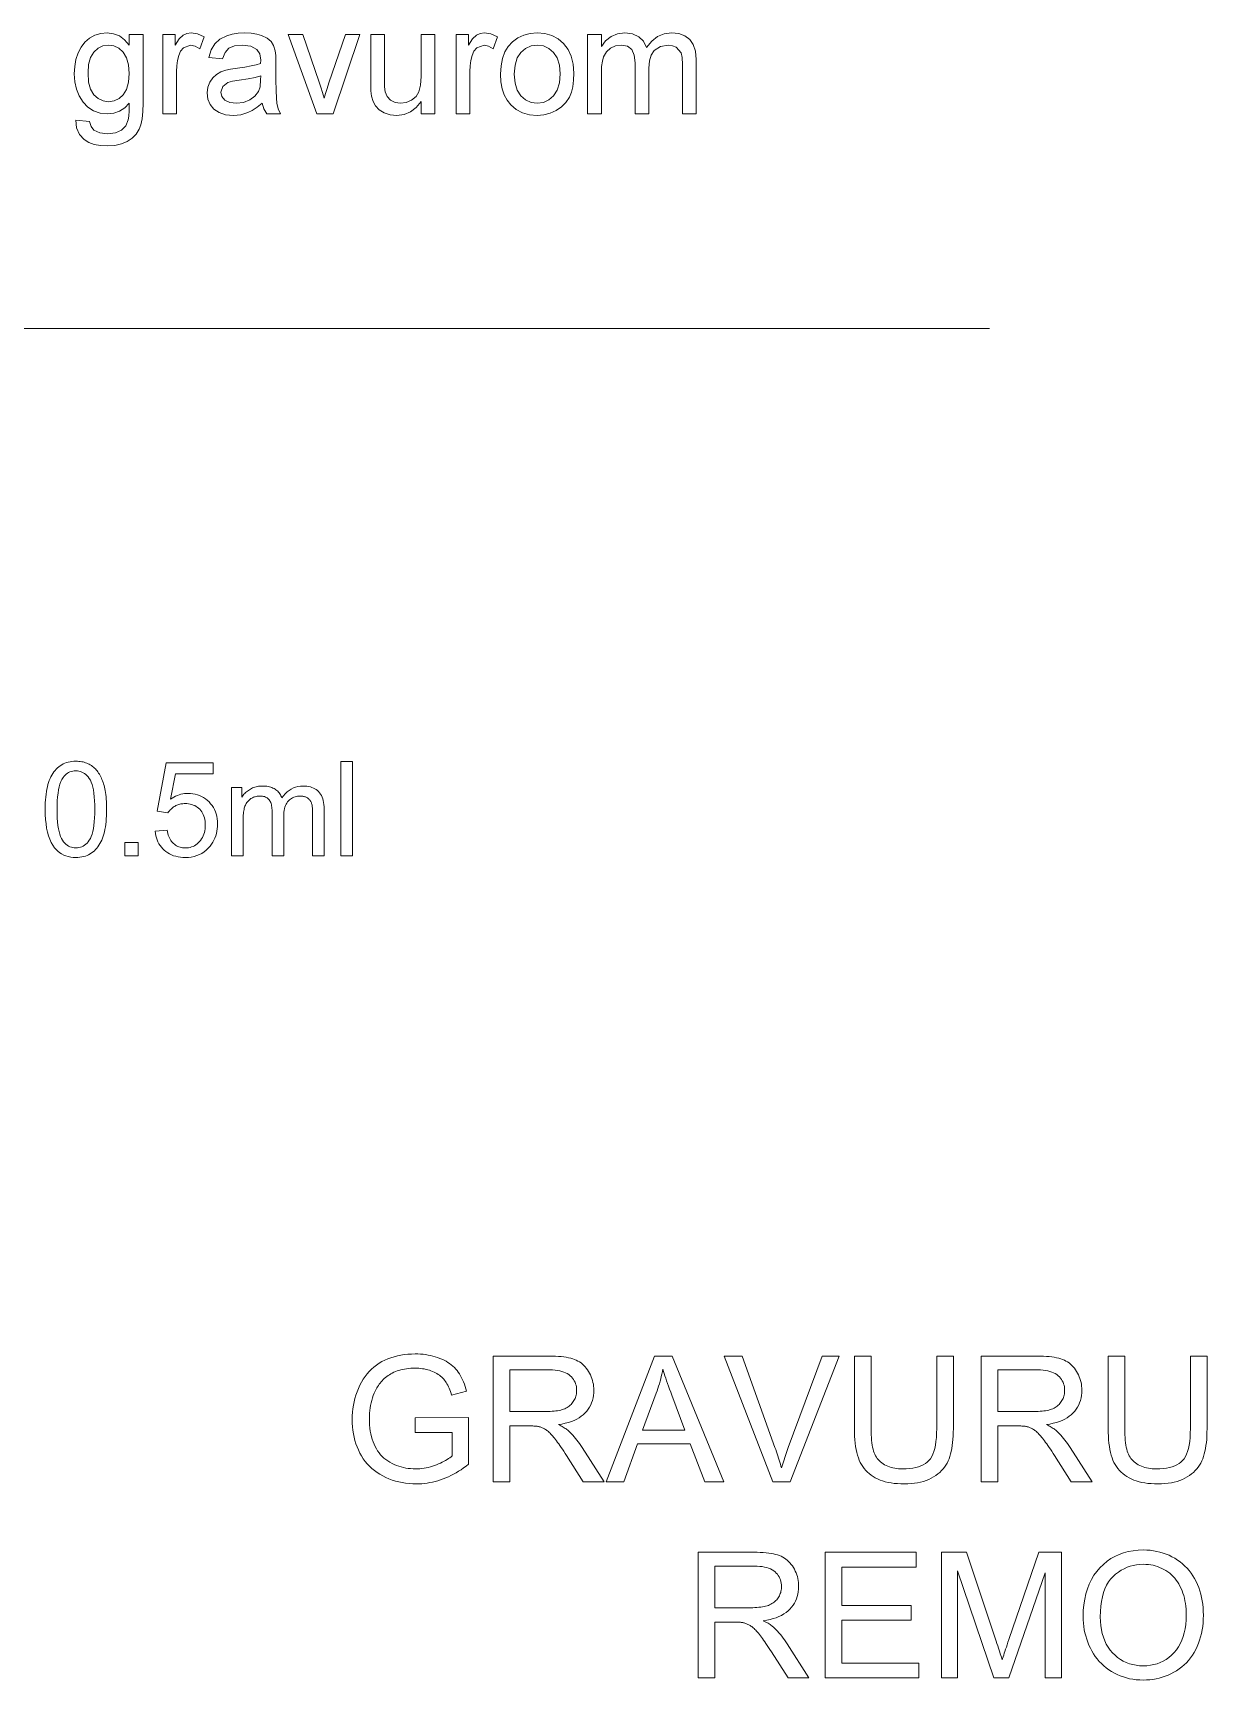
# Model space of a CAD drawing. Extents: x 0 to 594, y 0 to 575.
# Drawn here: x 427.9 to 465.3, y 63.8 to 116.2 of the extents above; entities that cross this region are included whole.
import ezdxf

# ---------------------------------------------------------------- set-up
doc = ezdxf.new("R2010")
doc.units = 0

msp = doc.modelspace()

# ---------------------------------------------------------------- linework, layer by layer
at = {"color": 7, "lineweight": 18}
msp.add_line((374.246, 106.825), (458.33, 106.825), dxfattribs=at)
at = {"color": 7, "lineweight": 13}
for points in [[(429.266, 113.462), (429.703, 113.413), (429.752, 113.251), (429.845, 113.14), (430.03, 113.053), (430.272, 113.024), (430.53, 113.053), (430.722, 113.14), (430.855, 113.279), (430.937, 113.463), (430.955, 113.579), (430.965, 113.757), (430.967, 113.997), (430.822, 113.848), (430.659, 113.741), (430.48, 113.678), (430.284, 113.656), (430.043, 113.68), (429.832, 113.75), (429.65, 113.867), (429.496, 114.031), (429.374, 114.228), (429.287, 114.443), (429.234, 114.677), (429.217, 114.93), (429.231, 115.164), (429.273, 115.386), (429.342, 115.596), (429.438, 115.784), (429.559, 115.941), (429.705, 116.067), (429.872, 116.159), (430.058, 116.214), (430.262, 116.233), (430.467, 116.208), (430.652, 116.136), (430.819, 116.014), (430.967, 115.844), (430.967, 116.184), (431.405, 116.184), (431.405, 114.002), (431.397, 113.729), (431.375, 113.499), (431.337, 113.311), (431.285, 113.167), (431.189, 113.015), (431.062, 112.885), (430.904, 112.778), (430.718, 112.699), (430.504, 112.651), (430.264, 112.636), (430.049, 112.648), (429.856, 112.687), (429.684, 112.751), (429.534, 112.841), (429.381, 113.002), (429.291, 113.209)], [(432.037, 113.656), (432.037, 116.184), (432.425, 116.184), (432.425, 115.846), (432.558, 116.042), (432.68, 116.158), (432.803, 116.214), (432.937, 116.233), (433.142, 116.203), (433.349, 116.113), (433.209, 115.722), (433.065, 115.813), (432.921, 115.844), (432.689, 115.758), (432.6, 115.655), (432.541, 115.518), (432.504, 115.358), (432.481, 115.188), (432.474, 115.008), (432.474, 113.656)], [(435.196, 113.997), (435.035, 113.868), (434.882, 113.768), (434.737, 113.696), (434.516, 113.63), (434.28, 113.608), (434.033, 113.63), (433.827, 113.698), (433.662, 113.81), (433.542, 113.958), (433.47, 114.13), (433.446, 114.328), (433.467, 114.504), (433.528, 114.665), (433.622, 114.803), (433.742, 114.91), (433.882, 114.991), (434.039, 115.05), (434.192, 115.082), (434.407, 115.114), (434.641, 115.146), (434.842, 115.181), (435.01, 115.22), (435.145, 115.261), (435.148, 115.365), (435.119, 115.573), (435.031, 115.709), (434.836, 115.81), (434.564, 115.844), (434.312, 115.82), (434.136, 115.747), (434.016, 115.614), (433.932, 115.406), (433.495, 115.455), (433.571, 115.698), (433.685, 115.889), (433.846, 116.035), (434.067, 116.144), (434.242, 116.193), (434.435, 116.223), (434.646, 116.233), (434.85, 116.224), (435.027, 116.199), (435.177, 116.156), (435.355, 116.069), (435.478, 115.962), (435.559, 115.829), (435.612, 115.666), (435.628, 115.515), (435.634, 115.283), (435.634, 114.74), (435.637, 114.405), (435.647, 114.157), (435.663, 113.996), (435.707, 113.822), (435.78, 113.656), (435.342, 113.656), (435.249, 113.814)], [(436.939, 113.656), (436.023, 116.184), (436.486, 116.184), (437.005, 114.67), (437.062, 114.505), (437.115, 114.335), (437.165, 114.161), (437.207, 114.303), (437.26, 114.463), (437.321, 114.642), (437.845, 116.184), (438.307, 116.184), (437.451, 113.656)], [(440.252, 113.656), (440.252, 114.055), (440.097, 113.859), (439.917, 113.72), (439.711, 113.636), (439.479, 113.608), (439.271, 113.629), (439.078, 113.693), (438.915, 113.79), (438.8, 113.908), (438.723, 114.052), (438.673, 114.225), (438.654, 114.387), (438.648, 114.623), (438.648, 116.184), (439.085, 116.184), (439.085, 114.8), (439.092, 114.523), (439.111, 114.354), (439.173, 114.205), (439.278, 114.092), (439.422, 114.021), (439.595, 113.997), (439.778, 114.021), (439.949, 114.094), (440.09, 114.209), (440.183, 114.36), (440.235, 114.566), (440.252, 114.847), (440.252, 116.184), (440.689, 116.184), (440.689, 113.656)], [(441.37, 113.656), (441.37, 116.184), (441.759, 116.184), (441.759, 115.846), (441.892, 116.042), (442.014, 116.158), (442.136, 116.214), (442.271, 116.233), (442.475, 116.203), (442.682, 116.113), (442.543, 115.722), (442.398, 115.813), (442.254, 115.844), (442.022, 115.758), (441.934, 115.655), (441.874, 115.518), (441.837, 115.358), (441.815, 115.188), (441.807, 115.008), (441.807, 113.656)], [(442.78, 114.92), (442.795, 115.185), (442.841, 115.42), (442.918, 115.627), (443.026, 115.805), (443.164, 115.954), (443.333, 116.076), (443.521, 116.163), (443.725, 116.215), (443.948, 116.233), (444.193, 116.212), (444.414, 116.148), (444.612, 116.042), (444.787, 115.893), (444.93, 115.707), (445.031, 115.489), (445.093, 115.239), (445.113, 114.956), (445.104, 114.726), (445.077, 114.523), (445.032, 114.345), (444.969, 114.193), (444.858, 114.022), (444.718, 113.878), (444.549, 113.762), (444.36, 113.676), (444.159, 113.625), (443.948, 113.608), (443.699, 113.629), (443.475, 113.692), (443.276, 113.798), (443.102, 113.946), (442.986, 114.093), (442.896, 114.264), (442.831, 114.459), (442.792, 114.678)], [(445.55, 113.656), (445.55, 116.184), (445.988, 116.184), (445.988, 115.804), (446.123, 115.978), (446.296, 116.115), (446.501, 116.203), (446.732, 116.233), (446.981, 116.203), (447.18, 116.112), (447.329, 115.966), (447.427, 115.773), (447.589, 115.974), (447.775, 116.118), (447.983, 116.204), (448.214, 116.233), (448.448, 116.21), (448.642, 116.14), (448.798, 116.025), (448.911, 115.862), (448.979, 115.649), (449.002, 115.386), (449.002, 113.656), (448.564, 113.656), (448.564, 115.23), (448.554, 115.448), (448.523, 115.596), (448.371, 115.776), (448.252, 115.827), (448.114, 115.844), (447.87, 115.8), (447.671, 115.669), (447.573, 115.529), (447.514, 115.342), (447.495, 115.108), (447.495, 113.656), (447.057, 113.656), (447.057, 115.28), (447.031, 115.526), (446.953, 115.703), (446.815, 115.809), (446.612, 115.844), (446.438, 115.82), (446.278, 115.75), (446.146, 115.634), (446.057, 115.474), (446.018, 115.336), (445.996, 115.162), (445.988, 114.952), (445.988, 113.656)], [(429.655, 114.961), (429.675, 114.671), (429.738, 114.439), (429.841, 114.264), (429.977, 114.143), (430.133, 114.07), (430.31, 114.045), (430.486, 114.07), (430.642, 114.142), (430.778, 114.263), (430.883, 114.436), (430.946, 114.664), (430.967, 114.947), (430.945, 115.219), (430.88, 115.443), (430.772, 115.618), (430.634, 115.743), (430.477, 115.819), (430.303, 115.844), (430.132, 115.819), (429.979, 115.745), (429.844, 115.621), (429.739, 115.449), (429.676, 115.229)], [(443.217, 114.921), (443.24, 114.638), (443.309, 114.407), (443.425, 114.227), (443.575, 114.099), (443.75, 114.022), (443.948, 113.997), (444.144, 114.022), (444.318, 114.1), (444.468, 114.228), (444.583, 114.41), (444.652, 114.645), (444.675, 114.935), (444.652, 115.209), (444.583, 115.436), (444.467, 115.613), (444.316, 115.741), (444.143, 115.818), (443.948, 115.844), (443.75, 115.818), (443.575, 115.742), (443.425, 115.615), (443.309, 115.436), (443.24, 115.204)], [(435.148, 114.872), (434.972, 114.818), (434.745, 114.771), (434.469, 114.729), (434.249, 114.693), (434.106, 114.653), (433.941, 114.53), (433.884, 114.35), (433.915, 114.211), (434.009, 114.098), (434.164, 114.022), (434.377, 113.997), (434.604, 114.023), (434.804, 114.1), (434.966, 114.219), (435.079, 114.367), (435.129, 114.522), (435.145, 114.736)], [(428.292, 91.524), (428.293, 91.628), (428.296, 91.728), (428.302, 91.824), (428.309, 91.916), (428.319, 92.004), (428.331, 92.087), (428.345, 92.167), (428.362, 92.242), (428.381, 92.313), (428.401, 92.38), (428.424, 92.443), (428.449, 92.504), (428.477, 92.561), (428.506, 92.616), (428.537, 92.667), (428.571, 92.716), (428.607, 92.761), (428.645, 92.804), (428.685, 92.844), (428.727, 92.88), (428.771, 92.914), (428.818, 92.944), (428.866, 92.97), (428.917, 92.993), (428.97, 93.012), (429.026, 93.028), (429.084, 93.04), (429.143, 93.049), (429.206, 93.055), (429.27, 93.056), (429.318, 93.055), (429.364, 93.052), (429.41, 93.048), (429.454, 93.041), (429.497, 93.032), (429.538, 93.021), (429.579, 93.009), (429.618, 92.994), (429.657, 92.978), (429.694, 92.959), (429.729, 92.939), (429.764, 92.917), (429.797, 92.893), (429.829, 92.868), (429.86, 92.84), (429.889, 92.812), (429.918, 92.781), (429.944, 92.749), (429.97, 92.715), (429.994, 92.679), (430.018, 92.641), (430.04, 92.602), (430.061, 92.562), (430.081, 92.519), (430.1, 92.476), (430.118, 92.43), (430.136, 92.383), (430.152, 92.335), (430.167, 92.284), (430.181, 92.233), (430.193, 92.178), (430.205, 92.12), (430.215, 92.058), (430.224, 91.993), (430.231, 91.924), (430.237, 91.851), (430.242, 91.775), (430.245, 91.695), (430.247, 91.611), (430.248, 91.524), (430.247, 91.42), (430.244, 91.321), (430.238, 91.225), (430.231, 91.134), (430.221, 91.047), (430.209, 90.963), (430.195, 90.884), (430.179, 90.809), (430.16, 90.738), (430.14, 90.671), (430.117, 90.608), (430.092, 90.547), (430.065, 90.49), (430.036, 90.435), (430.004, 90.384), (429.971, 90.335), (429.935, 90.289), (429.897, 90.247), (429.857, 90.207), (429.815, 90.17), (429.771, 90.136), (429.724, 90.106), (429.676, 90.08), (429.624, 90.057), (429.571, 90.037), (429.515, 90.021), (429.457, 90.009), (429.397, 90), (429.335, 89.995), (429.27, 89.993), (429.185, 89.996), (429.104, 90.005), (429.026, 90.021), (428.953, 90.043), (428.883, 90.071), (428.816, 90.105), (428.754, 90.145), (428.695, 90.192), (428.64, 90.245), (428.589, 90.304), (428.532, 90.384), (428.482, 90.473), (428.437, 90.571), (428.399, 90.679), (428.366, 90.796), (428.339, 90.923), (428.319, 91.059), (428.304, 91.204), (428.295, 91.359)], [(431.787, 90.83), (432.174, 90.863), (432.184, 90.808), (432.196, 90.755), (432.21, 90.706), (432.226, 90.659), (432.245, 90.615), (432.266, 90.574), (432.29, 90.536), (432.315, 90.5), (432.343, 90.468), (432.373, 90.438), (432.405, 90.411), (432.439, 90.387), (432.473, 90.365), (432.509, 90.347), (432.546, 90.331), (432.584, 90.319), (432.624, 90.309), (432.665, 90.301), (432.707, 90.297), (432.751, 90.296), (432.803, 90.298), (432.854, 90.304), (432.903, 90.314), (432.951, 90.328), (432.996, 90.346), (433.041, 90.368), (433.083, 90.394), (433.124, 90.424), (433.163, 90.458), (433.201, 90.496), (433.236, 90.538), (433.267, 90.582), (433.295, 90.628), (433.319, 90.678), (433.339, 90.73), (433.356, 90.784), (433.369, 90.841), (433.378, 90.901), (433.383, 90.963), (433.385, 91.028), (433.384, 91.09), (433.378, 91.149), (433.369, 91.205), (433.357, 91.259), (433.341, 91.31), (433.322, 91.359), (433.299, 91.404), (433.272, 91.447), (433.242, 91.488), (433.208, 91.526), (433.172, 91.56), (433.133, 91.591), (433.092, 91.619), (433.049, 91.642), (433.004, 91.662), (432.956, 91.679), (432.907, 91.691), (432.855, 91.7), (432.801, 91.706), (432.745, 91.708), (432.71, 91.707), (432.675, 91.705), (432.641, 91.7), (432.608, 91.695), (432.575, 91.688), (432.544, 91.679), (432.513, 91.668), (432.482, 91.656), (432.452, 91.642), (432.423, 91.627), (432.395, 91.61), (432.369, 91.593), (432.343, 91.574), (432.319, 91.555), (432.296, 91.534), (432.274, 91.513), (432.253, 91.49), (432.234, 91.467), (432.215, 91.442), (432.198, 91.417), (431.853, 91.462), (432.143, 93.003), (433.635, 93.003), (433.635, 92.651), (432.438, 92.651), (432.276, 91.845), (432.33, 91.881), (432.385, 91.913), (432.441, 91.941), (432.497, 91.965), (432.553, 91.986), (432.61, 92.003), (432.667, 92.016), (432.725, 92.026), (432.784, 92.031), (432.843, 92.033), (432.92, 92.03), (432.995, 92.022), (433.068, 92.009), (433.138, 91.99), (433.205, 91.965), (433.27, 91.935), (433.333, 91.9), (433.393, 91.859), (433.451, 91.813), (433.506, 91.761), (433.557, 91.705), (433.603, 91.646), (433.644, 91.584), (433.679, 91.518), (433.709, 91.45), (433.733, 91.378), (433.752, 91.304), (433.765, 91.226), (433.773, 91.145), (433.776, 91.061), (433.774, 90.981), (433.767, 90.903), (433.755, 90.827), (433.738, 90.753), (433.717, 90.681), (433.691, 90.612), (433.66, 90.545), (433.624, 90.48), (433.584, 90.418), (433.539, 90.357), (433.479, 90.288), (433.415, 90.226), (433.347, 90.171), (433.274, 90.124), (433.198, 90.084), (433.117, 90.051), (433.032, 90.026), (432.942, 90.007), (432.849, 89.997), (432.751, 89.993), (432.671, 89.995), (432.593, 90.002), (432.519, 90.014), (432.448, 90.03), (432.379, 90.05), (432.314, 90.075), (432.252, 90.105), (432.192, 90.14), (432.136, 90.179), (432.083, 90.222), (432.033, 90.269), (431.988, 90.32), (431.947, 90.373), (431.911, 90.429), (431.879, 90.489), (431.852, 90.551), (431.829, 90.616), (431.811, 90.684), (431.797, 90.756)], [(437.703, 90.044), (437.703, 93.044), (438.072, 93.044), (438.072, 90.044)], [(428.67, 91.524), (428.672, 91.381), (428.677, 91.248), (428.686, 91.125), (428.698, 91.012), (428.714, 90.908), (428.733, 90.815), (428.755, 90.731), (428.781, 90.658), (428.81, 90.594), (428.843, 90.54), (428.879, 90.494), (428.916, 90.452), (428.954, 90.416), (428.995, 90.384), (429.036, 90.357), (429.08, 90.335), (429.125, 90.318), (429.172, 90.306), (429.22, 90.298), (429.27, 90.296), (429.32, 90.298), (429.368, 90.306), (429.415, 90.318), (429.46, 90.335), (429.504, 90.357), (429.545, 90.384), (429.586, 90.416), (429.624, 90.453), (429.661, 90.495), (429.697, 90.541), (429.73, 90.595), (429.759, 90.659), (429.785, 90.733), (429.807, 90.816), (429.826, 90.91), (429.842, 91.013), (429.854, 91.126), (429.863, 91.249), (429.868, 91.381), (429.87, 91.524), (429.868, 91.667), (429.863, 91.8), (429.854, 91.923), (429.842, 92.037), (429.826, 92.14), (429.807, 92.234), (429.785, 92.317), (429.759, 92.391), (429.73, 92.454), (429.697, 92.508), (429.661, 92.554), (429.624, 92.596), (429.585, 92.632), (429.545, 92.664), (429.503, 92.691), (429.459, 92.712), (429.413, 92.729), (429.366, 92.742), (429.317, 92.749), (429.266, 92.751), (429.216, 92.749), (429.169, 92.743), (429.123, 92.732), (429.079, 92.717), (429.038, 92.698), (428.998, 92.674), (428.961, 92.646), (428.925, 92.614), (428.892, 92.577), (428.861, 92.537), (428.825, 92.477), (428.792, 92.408), (428.764, 92.33), (428.739, 92.243), (428.718, 92.146), (428.701, 92.04), (428.688, 91.925), (428.678, 91.8), (428.672, 91.667)], [(434.22, 90.044), (434.22, 92.217), (434.55, 92.217), (434.55, 91.912), (434.571, 91.944), (434.593, 91.974), (434.617, 92.003), (434.642, 92.03), (434.669, 92.056), (434.697, 92.081), (434.726, 92.105), (434.757, 92.128), (434.789, 92.149), (434.822, 92.169), (434.856, 92.188), (434.892, 92.204), (434.928, 92.219), (434.965, 92.231), (435.003, 92.242), (435.043, 92.251), (435.083, 92.258), (435.124, 92.263), (435.166, 92.265), (435.209, 92.266), (435.256, 92.265), (435.302, 92.262), (435.346, 92.257), (435.388, 92.25), (435.428, 92.241), (435.467, 92.23), (435.504, 92.217), (435.539, 92.202), (435.573, 92.185), (435.605, 92.166), (435.635, 92.145), (435.663, 92.123), (435.689, 92.099), (435.714, 92.073), (435.736, 92.046), (435.757, 92.017), (435.776, 91.987), (435.794, 91.955), (435.809, 91.921), (435.823, 91.886), (435.876, 91.958), (435.932, 92.023), (435.991, 92.08), (436.054, 92.129), (436.119, 92.171), (436.188, 92.206), (436.26, 92.232), (436.335, 92.251), (436.413, 92.263), (436.494, 92.266), (436.557, 92.265), (436.617, 92.259), (436.674, 92.25), (436.729, 92.238), (436.78, 92.222), (436.828, 92.202), (436.873, 92.179), (436.915, 92.152), (436.955, 92.121), (436.991, 92.087), (437.024, 92.05), (437.054, 92.008), (437.08, 91.963), (437.102, 91.913), (437.121, 91.86), (437.137, 91.803), (437.149, 91.742), (437.158, 91.677), (437.163, 91.608), (437.165, 91.536), (437.165, 90.044), (436.799, 90.044), (436.799, 91.413), (436.798, 91.456), (436.797, 91.497), (436.795, 91.535), (436.793, 91.57), (436.79, 91.603), (436.786, 91.634), (436.781, 91.662), (436.776, 91.687), (436.77, 91.711), (436.763, 91.731), (436.755, 91.75), (436.746, 91.769), (436.736, 91.786), (436.725, 91.803), (436.712, 91.819), (436.699, 91.834), (436.684, 91.849), (436.668, 91.863), (436.651, 91.876), (436.633, 91.888), (436.614, 91.899), (436.594, 91.909), (436.573, 91.918), (436.552, 91.926), (436.531, 91.932), (436.508, 91.938), (436.485, 91.942), (436.461, 91.945), (436.437, 91.947), (436.412, 91.947), (436.367, 91.946), (436.323, 91.941), (436.281, 91.933), (436.241, 91.923), (436.202, 91.909), (436.165, 91.892), (436.129, 91.872), (436.095, 91.85), (436.062, 91.824), (436.031, 91.795), (436.003, 91.762), (435.977, 91.726), (435.954, 91.687), (435.934, 91.643), (435.918, 91.596), (435.904, 91.546), (435.893, 91.492), (435.886, 91.434), (435.881, 91.372), (435.88, 91.307), (435.88, 90.044), (435.511, 90.044), (435.511, 91.456), (435.511, 91.504), (435.508, 91.549), (435.503, 91.592), (435.497, 91.633), (435.489, 91.671), (435.479, 91.707), (435.467, 91.74), (435.454, 91.77), (435.439, 91.799), (435.421, 91.824), (435.402, 91.848), (435.381, 91.869), (435.357, 91.887), (435.331, 91.903), (435.303, 91.916), (435.272, 91.928), (435.239, 91.936), (435.204, 91.942), (435.167, 91.946), (435.127, 91.947), (435.096, 91.946), (435.065, 91.944), (435.036, 91.94), (435.006, 91.934), (434.977, 91.927), (434.949, 91.918), (434.921, 91.907), (434.893, 91.895), (434.866, 91.881), (434.839, 91.865), (434.814, 91.848), (434.789, 91.83), (434.767, 91.809), (434.745, 91.788), (434.725, 91.765), (434.707, 91.74), (434.69, 91.714), (434.675, 91.686), (434.661, 91.657), (434.648, 91.626), (434.637, 91.593), (434.627, 91.557), (434.618, 91.519), (434.61, 91.478), (434.603, 91.434), (434.598, 91.387), (434.594, 91.337), (434.591, 91.285), (434.589, 91.23), (434.589, 91.172), (434.589, 90.044)], [(430.829, 90.044), (430.829, 90.464), (431.249, 90.464), (431.249, 90.044)], [(440.065, 71.694), (440.065, 72.164), (441.76, 72.167), (441.76, 70.682), (441.681, 70.622), (441.603, 70.564), (441.523, 70.509), (441.444, 70.458), (441.363, 70.41), (441.283, 70.364), (441.201, 70.322), (441.12, 70.283), (441.037, 70.247), (440.955, 70.214), (440.871, 70.184), (440.788, 70.158), (440.704, 70.134), (440.619, 70.114), (440.534, 70.097), (440.449, 70.082), (440.363, 70.072), (440.277, 70.064), (440.19, 70.059), (440.103, 70.057), (439.987, 70.06), (439.872, 70.067), (439.759, 70.08), (439.649, 70.098), (439.541, 70.12), (439.435, 70.148), (439.331, 70.181), (439.229, 70.219), (439.13, 70.262), (439.032, 70.31), (438.938, 70.363), (438.849, 70.42), (438.765, 70.481), (438.685, 70.548), (438.61, 70.618), (438.539, 70.694), (438.474, 70.773), (438.413, 70.858), (438.357, 70.946), (438.305, 71.04), (438.259, 71.136), (438.217, 71.235), (438.18, 71.336), (438.148, 71.44), (438.121, 71.545), (438.099, 71.653), (438.082, 71.763), (438.07, 71.875), (438.062, 71.99), (438.06, 72.107), (438.062, 72.223), (438.069, 72.337), (438.082, 72.45), (438.099, 72.561), (438.121, 72.671), (438.148, 72.779), (438.179, 72.886), (438.216, 72.991), (438.258, 73.095), (438.304, 73.197), (438.355, 73.295), (438.41, 73.389), (438.47, 73.477), (438.534, 73.56), (438.602, 73.638), (438.674, 73.71), (438.751, 73.777), (438.832, 73.84), (438.917, 73.897), (439.007, 73.948), (439.1, 73.995), (439.195, 74.037), (439.294, 74.073), (439.395, 74.105), (439.5, 74.132), (439.607, 74.155), (439.716, 74.172), (439.829, 74.184), (439.944, 74.191), (440.062, 74.194), (440.148, 74.192), (440.233, 74.188), (440.315, 74.181), (440.396, 74.171), (440.475, 74.159), (440.553, 74.143), (440.629, 74.125), (440.703, 74.104), (440.776, 74.08), (440.847, 74.053), (440.915, 74.024), (440.981, 73.993), (441.044, 73.959), (441.103, 73.923), (441.16, 73.885), (441.213, 73.845), (441.264, 73.802), (441.311, 73.758), (441.355, 73.711), (441.397, 73.662), (441.436, 73.61), (441.473, 73.555), (441.508, 73.497), (441.541, 73.436), (441.572, 73.373), (441.601, 73.306), (441.629, 73.235), (441.654, 73.162), (441.678, 73.086), (441.7, 73.007), (441.222, 72.876), (441.204, 72.936), (441.184, 72.993), (441.164, 73.048), (441.143, 73.099), (441.121, 73.149), (441.098, 73.196), (441.075, 73.24), (441.05, 73.281), (441.025, 73.32), (440.998, 73.356), (440.97, 73.39), (440.94, 73.423), (440.908, 73.455), (440.873, 73.485), (440.836, 73.513), (440.797, 73.541), (440.755, 73.567), (440.711, 73.591), (440.665, 73.614), (440.616, 73.636), (440.566, 73.656), (440.515, 73.674), (440.462, 73.689), (440.409, 73.703), (440.354, 73.715), (440.299, 73.724), (440.242, 73.731), (440.184, 73.737), (440.125, 73.74), (440.065, 73.741), (439.994, 73.74), (439.924, 73.736), (439.856, 73.731), (439.791, 73.723), (439.727, 73.713), (439.665, 73.701), (439.605, 73.687), (439.547, 73.67), (439.492, 73.651), (439.438, 73.63), (439.386, 73.608), (439.336, 73.583), (439.288, 73.558), (439.242, 73.531), (439.199, 73.502), (439.157, 73.473), (439.117, 73.442), (439.08, 73.409), (439.044, 73.375), (439.011, 73.34), (438.979, 73.303), (438.949, 73.266), (438.92, 73.229), (438.892, 73.19), (438.866, 73.151), (438.842, 73.111), (438.819, 73.07), (438.797, 73.029), (438.777, 72.987), (438.758, 72.944), (438.729, 72.869), (438.703, 72.793), (438.68, 72.716), (438.66, 72.637), (438.644, 72.557), (438.63, 72.476), (438.619, 72.394), (438.612, 72.31), (438.607, 72.225), (438.605, 72.139), (438.607, 72.034), (438.613, 71.932), (438.622, 71.834), (438.635, 71.739), (438.651, 71.648), (438.672, 71.56), (438.696, 71.476), (438.723, 71.395), (438.755, 71.318), (438.79, 71.244), (438.828, 71.174), (438.87, 71.108), (438.915, 71.045), (438.964, 70.986), (439.016, 70.931), (439.071, 70.879), (439.13, 70.831), (439.192, 70.787), (439.257, 70.746), (439.326, 70.71), (439.397, 70.676), (439.468, 70.647), (439.541, 70.62), (439.614, 70.598), (439.689, 70.579), (439.764, 70.563), (439.84, 70.551), (439.917, 70.542), (439.995, 70.537), (440.073, 70.535), (440.142, 70.536), (440.21, 70.54), (440.278, 70.547), (440.346, 70.556), (440.413, 70.568), (440.48, 70.583), (440.547, 70.6), (440.613, 70.62), (440.679, 70.642), (440.745, 70.667), (440.808, 70.694), (440.869, 70.721), (440.927, 70.748), (440.981, 70.776), (441.032, 70.804), (441.081, 70.832), (441.125, 70.861), (441.167, 70.89), (441.206, 70.92), (441.241, 70.95), (441.241, 71.694)], [(442.548, 70.126), (442.548, 74.126), (444.322, 74.126), (444.426, 74.125), (444.525, 74.121), (444.619, 74.116), (444.708, 74.108), (444.792, 74.099), (444.871, 74.087), (444.945, 74.073), (445.013, 74.057), (445.077, 74.038), (445.135, 74.018), (445.189, 73.995), (445.242, 73.968), (445.292, 73.938), (445.339, 73.905), (445.385, 73.869), (445.428, 73.829), (445.47, 73.786), (445.508, 73.74), (445.545, 73.69), (445.579, 73.637), (445.611, 73.582), (445.639, 73.526), (445.664, 73.468), (445.686, 73.41), (445.704, 73.35), (445.719, 73.289), (445.731, 73.227), (445.739, 73.164), (445.744, 73.1), (445.746, 73.034), (445.743, 72.95), (445.735, 72.869), (445.721, 72.791), (445.702, 72.715), (445.677, 72.642), (445.647, 72.572), (445.611, 72.504), (445.57, 72.439), (445.523, 72.376), (445.47, 72.317), (445.412, 72.26), (445.348, 72.208), (445.278, 72.161), (445.202, 72.117), (445.12, 72.078), (445.032, 72.043), (444.937, 72.012), (444.837, 71.986), (444.731, 71.963), (444.619, 71.946), (444.66, 71.925), (444.699, 71.905), (444.736, 71.885), (444.771, 71.865), (444.804, 71.845), (444.835, 71.825), (444.864, 71.806), (444.891, 71.786), (444.915, 71.766), (444.938, 71.746), (444.984, 71.703), (445.03, 71.657), (445.075, 71.609), (445.12, 71.559), (445.164, 71.507), (445.208, 71.453), (445.251, 71.396), (445.294, 71.338), (445.336, 71.277), (445.378, 71.214), (446.073, 70.126), (445.408, 70.126), (444.878, 70.958), (444.833, 71.028), (444.789, 71.095), (444.746, 71.159), (444.706, 71.219), (444.667, 71.276), (444.629, 71.329), (444.594, 71.379), (444.56, 71.426), (444.527, 71.469), (444.496, 71.509), (444.467, 71.546), (444.438, 71.581), (444.409, 71.613), (444.381, 71.643), (444.354, 71.671), (444.327, 71.697), (444.302, 71.72), (444.276, 71.741), (444.252, 71.76), (444.228, 71.776), (444.204, 71.791), (444.18, 71.805), (444.156, 71.818), (444.132, 71.83), (444.108, 71.841), (444.084, 71.851), (444.059, 71.861), (444.035, 71.869), (444.011, 71.876), (443.986, 71.883), (443.967, 71.886), (443.945, 71.89), (443.922, 71.893), (443.896, 71.895), (443.867, 71.897), (443.837, 71.899), (443.804, 71.9), (443.769, 71.901), (443.731, 71.902), (443.691, 71.902), (443.077, 71.902), (443.077, 70.126)], [(446.136, 70.126), (447.672, 74.126), (448.243, 74.126), (449.88, 70.126), (449.277, 70.126), (448.81, 71.337), (447.137, 71.337), (446.698, 70.126)], [(451.446, 70.126), (449.896, 74.126), (450.469, 74.126), (451.509, 71.22), (451.533, 71.15), (451.557, 71.082), (451.58, 71.014), (451.602, 70.947), (451.624, 70.881), (451.644, 70.816), (451.664, 70.752), (451.683, 70.689), (451.701, 70.626), (451.719, 70.565), (451.737, 70.63), (451.757, 70.696), (451.777, 70.761), (451.798, 70.827), (451.819, 70.892), (451.841, 70.958), (451.863, 71.023), (451.886, 71.089), (451.91, 71.154), (451.934, 71.22), (453.015, 74.126), (453.555, 74.126), (451.989, 70.126)], [(456.655, 74.126), (457.184, 74.126), (457.184, 71.815), (457.182, 71.696), (457.178, 71.583), (457.172, 71.475), (457.162, 71.372), (457.15, 71.274), (457.135, 71.18), (457.117, 71.092), (457.097, 71.009), (457.073, 70.93), (457.047, 70.857), (457.018, 70.787), (456.984, 70.72), (456.946, 70.656), (456.903, 70.594), (456.856, 70.535), (456.805, 70.479), (456.749, 70.425), (456.689, 70.374), (456.624, 70.326), (456.555, 70.28), (456.482, 70.238), (456.404, 70.2), (456.321, 70.166), (456.234, 70.137), (456.143, 70.113), (456.048, 70.093), (455.947, 70.077), (455.843, 70.066), (455.734, 70.06), (455.62, 70.057), (455.51, 70.059), (455.404, 70.065), (455.302, 70.075), (455.203, 70.088), (455.109, 70.106), (455.02, 70.127), (454.934, 70.152), (454.852, 70.181), (454.774, 70.214), (454.701, 70.251), (454.631, 70.292), (454.566, 70.336), (454.505, 70.383), (454.448, 70.434), (454.395, 70.488), (454.346, 70.546), (454.301, 70.607), (454.26, 70.672), (454.223, 70.74), (454.191, 70.812), (454.162, 70.888), (454.136, 70.969), (454.113, 71.056), (454.093, 71.148), (454.076, 71.246), (454.062, 71.349), (454.052, 71.457), (454.044, 71.571), (454.039, 71.69), (454.038, 71.815), (454.038, 74.126), (454.567, 74.126), (454.567, 71.817), (454.568, 71.716), (454.571, 71.62), (454.576, 71.529), (454.583, 71.444), (454.591, 71.365), (454.602, 71.291), (454.615, 71.222), (454.629, 71.159), (454.646, 71.101), (454.664, 71.049), (454.685, 71.001), (454.708, 70.955), (454.735, 70.911), (454.764, 70.87), (454.796, 70.831), (454.83, 70.794), (454.868, 70.759), (454.908, 70.727), (454.951, 70.696), (454.997, 70.669), (455.045, 70.643), (455.096, 70.62), (455.148, 70.6), (455.203, 70.583), (455.259, 70.568), (455.318, 70.556), (455.379, 70.547), (455.442, 70.54), (455.507, 70.536), (455.574, 70.535), (455.687, 70.538), (455.794, 70.545), (455.894, 70.559), (455.987, 70.577), (456.074, 70.601), (456.154, 70.63), (456.227, 70.665), (456.293, 70.704), (456.353, 70.749), (456.406, 70.8), (456.453, 70.857), (456.496, 70.925), (456.533, 71.002), (456.565, 71.089), (456.592, 71.186), (456.615, 71.293), (456.632, 71.409), (456.645, 71.536), (456.652, 71.672), (456.655, 71.817)], [(458.073, 70.126), (458.073, 74.126), (459.847, 74.126), (459.951, 74.125), (460.051, 74.121), (460.145, 74.116), (460.234, 74.108), (460.318, 74.099), (460.396, 74.087), (460.47, 74.073), (460.538, 74.057), (460.602, 74.038), (460.66, 74.018), (460.715, 73.995), (460.767, 73.968), (460.817, 73.938), (460.865, 73.905), (460.91, 73.869), (460.954, 73.829), (460.995, 73.786), (461.034, 73.74), (461.07, 73.69), (461.105, 73.637), (461.136, 73.582), (461.165, 73.526), (461.19, 73.468), (461.211, 73.41), (461.23, 73.35), (461.245, 73.289), (461.256, 73.227), (461.264, 73.164), (461.27, 73.1), (461.271, 73.034), (461.268, 72.95), (461.26, 72.869), (461.246, 72.791), (461.227, 72.715), (461.202, 72.642), (461.172, 72.572), (461.136, 72.504), (461.095, 72.439), (461.048, 72.376), (460.996, 72.317), (460.937, 72.26), (460.873, 72.208), (460.803, 72.161), (460.727, 72.117), (460.645, 72.078), (460.557, 72.043), (460.463, 72.012), (460.363, 71.986), (460.256, 71.963), (460.144, 71.946), (460.185, 71.925), (460.224, 71.905), (460.261, 71.885), (460.296, 71.865), (460.329, 71.845), (460.36, 71.825), (460.389, 71.806), (460.416, 71.786), (460.441, 71.766), (460.464, 71.746), (460.51, 71.703), (460.555, 71.657), (460.6, 71.609), (460.645, 71.559), (460.689, 71.507), (460.733, 71.453), (460.776, 71.396), (460.819, 71.338), (460.861, 71.277), (460.903, 71.214), (461.599, 70.126), (460.933, 70.126), (460.404, 70.958), (460.358, 71.028), (460.314, 71.095), (460.272, 71.159), (460.231, 71.219), (460.192, 71.276), (460.155, 71.329), (460.119, 71.379), (460.085, 71.426), (460.052, 71.469), (460.022, 71.509), (459.992, 71.546), (459.963, 71.581), (459.934, 71.613), (459.906, 71.643), (459.879, 71.671), (459.853, 71.697), (459.827, 71.72), (459.801, 71.741), (459.777, 71.76), (459.753, 71.776), (459.729, 71.791), (459.705, 71.805), (459.681, 71.818), (459.657, 71.83), (459.633, 71.841), (459.609, 71.851), (459.585, 71.861), (459.56, 71.869), (459.536, 71.876), (459.511, 71.883), (459.492, 71.886), (459.471, 71.89), (459.447, 71.893), (459.421, 71.895), (459.393, 71.897), (459.362, 71.899), (459.329, 71.9), (459.294, 71.901), (459.256, 71.902), (459.217, 71.902), (458.603, 71.902), (458.603, 70.126)], [(464.725, 74.126), (465.255, 74.126), (465.255, 71.815), (465.253, 71.696), (465.249, 71.583), (465.243, 71.475), (465.233, 71.372), (465.221, 71.274), (465.206, 71.18), (465.188, 71.092), (465.167, 71.009), (465.144, 70.93), (465.118, 70.857), (465.089, 70.787), (465.055, 70.72), (465.017, 70.656), (464.974, 70.594), (464.927, 70.535), (464.876, 70.479), (464.82, 70.425), (464.76, 70.374), (464.695, 70.326), (464.626, 70.28), (464.552, 70.238), (464.475, 70.2), (464.392, 70.166), (464.305, 70.137), (464.214, 70.113), (464.119, 70.093), (464.018, 70.077), (463.914, 70.066), (463.805, 70.06), (463.691, 70.057), (463.581, 70.059), (463.475, 70.065), (463.373, 70.075), (463.274, 70.088), (463.18, 70.106), (463.091, 70.127), (463.005, 70.152), (462.923, 70.181), (462.845, 70.214), (462.772, 70.251), (462.702, 70.292), (462.637, 70.336), (462.576, 70.383), (462.519, 70.434), (462.466, 70.488), (462.417, 70.546), (462.372, 70.607), (462.331, 70.672), (462.294, 70.74), (462.262, 70.812), (462.233, 70.888), (462.207, 70.969), (462.184, 71.056), (462.164, 71.148), (462.147, 71.246), (462.133, 71.349), (462.123, 71.457), (462.115, 71.571), (462.11, 71.69), (462.109, 71.815), (462.109, 74.126), (462.638, 74.126), (462.638, 71.817), (462.639, 71.716), (462.642, 71.62), (462.647, 71.529), (462.654, 71.444), (462.662, 71.365), (462.673, 71.291), (462.686, 71.222), (462.7, 71.159), (462.717, 71.101), (462.735, 71.049), (462.756, 71.001), (462.779, 70.955), (462.806, 70.911), (462.835, 70.87), (462.867, 70.831), (462.901, 70.794), (462.939, 70.759), (462.979, 70.727), (463.022, 70.696), (463.068, 70.669), (463.116, 70.643), (463.167, 70.62), (463.219, 70.6), (463.273, 70.583), (463.33, 70.568), (463.389, 70.556), (463.45, 70.547), (463.513, 70.54), (463.578, 70.536), (463.645, 70.535), (463.758, 70.538), (463.865, 70.545), (463.965, 70.559), (464.058, 70.577), (464.145, 70.601), (464.225, 70.63), (464.298, 70.665), (464.364, 70.704), (464.424, 70.749), (464.477, 70.8), (464.524, 70.857), (464.567, 70.925), (464.604, 71.002), (464.636, 71.089), (464.663, 71.186), (464.686, 71.293), (464.703, 71.409), (464.716, 71.536), (464.723, 71.672), (464.725, 71.817)], [(443.077, 72.36), (444.215, 72.36), (444.286, 72.361), (444.354, 72.363), (444.419, 72.367), (444.48, 72.372), (444.539, 72.379), (444.594, 72.387), (444.646, 72.397), (444.695, 72.408), (444.74, 72.421), (444.783, 72.435), (444.823, 72.451), (444.861, 72.469), (444.897, 72.488), (444.931, 72.51), (444.963, 72.533), (444.993, 72.558), (445.021, 72.584), (445.047, 72.613), (445.072, 72.643), (445.094, 72.675), (445.114, 72.709), (445.132, 72.743), (445.148, 72.777), (445.162, 72.812), (445.174, 72.848), (445.183, 72.884), (445.191, 72.921), (445.196, 72.958), (445.199, 72.996), (445.2, 73.034), (445.198, 73.09), (445.192, 73.144), (445.182, 73.195), (445.167, 73.245), (445.149, 73.293), (445.126, 73.338), (445.099, 73.382), (445.068, 73.424), (445.033, 73.463), (444.994, 73.501), (444.951, 73.536), (444.902, 73.567), (444.849, 73.594), (444.791, 73.618), (444.729, 73.638), (444.661, 73.654), (444.589, 73.667), (444.512, 73.676), (444.43, 73.682), (444.343, 73.684), (443.077, 73.684)], [(447.29, 71.768), (448.646, 71.768), (448.229, 72.876), (448.192, 72.975), (448.156, 73.071), (448.123, 73.163), (448.092, 73.251), (448.062, 73.336), (448.035, 73.417), (448.01, 73.494), (447.986, 73.568), (447.965, 73.639), (447.945, 73.705), (447.929, 73.629), (447.912, 73.552), (447.894, 73.475), (447.874, 73.399), (447.853, 73.322), (447.831, 73.246), (447.807, 73.169), (447.783, 73.093), (447.757, 73.017), (447.73, 72.941)], [(458.603, 72.36), (459.74, 72.36), (459.811, 72.361), (459.879, 72.363), (459.944, 72.367), (460.005, 72.372), (460.064, 72.379), (460.119, 72.387), (460.171, 72.397), (460.22, 72.408), (460.266, 72.421), (460.308, 72.435), (460.348, 72.451), (460.386, 72.469), (460.422, 72.488), (460.456, 72.51), (460.488, 72.533), (460.518, 72.558), (460.546, 72.584), (460.573, 72.613), (460.597, 72.643), (460.619, 72.675), (460.639, 72.709), (460.657, 72.743), (460.673, 72.777), (460.687, 72.812), (460.699, 72.848), (460.708, 72.884), (460.716, 72.921), (460.721, 72.958), (460.724, 72.996), (460.725, 73.034), (460.723, 73.09), (460.717, 73.144), (460.707, 73.195), (460.693, 73.245), (460.674, 73.293), (460.651, 73.338), (460.625, 73.382), (460.594, 73.424), (460.559, 73.463), (460.519, 73.501), (460.476, 73.536), (460.428, 73.567), (460.374, 73.594), (460.316, 73.618), (460.254, 73.638), (460.186, 73.654), (460.114, 73.667), (460.037, 73.676), (459.955, 73.682), (459.869, 73.684), (458.603, 73.684)], [(449.065, 63.883), (449.065, 67.883), (450.839, 67.883), (450.943, 67.882), (451.042, 67.878), (451.136, 67.873), (451.225, 67.866), (451.309, 67.856), (451.388, 67.844), (451.462, 67.83), (451.53, 67.814), (451.594, 67.795), (451.652, 67.775), (451.706, 67.752), (451.759, 67.725), (451.809, 67.695), (451.857, 67.662), (451.902, 67.626), (451.945, 67.586), (451.987, 67.543), (452.025, 67.497), (452.062, 67.447), (452.097, 67.394), (452.128, 67.339), (452.156, 67.283), (452.181, 67.225), (452.203, 67.167), (452.221, 67.107), (452.236, 67.046), (452.248, 66.984), (452.256, 66.921), (452.261, 66.857), (452.263, 66.791), (452.26, 66.708), (452.252, 66.626), (452.238, 66.548), (452.219, 66.472), (452.194, 66.399), (452.164, 66.329), (452.128, 66.261), (452.087, 66.196), (452.04, 66.133), (451.987, 66.074), (451.929, 66.018), (451.865, 65.965), (451.795, 65.918), (451.719, 65.874), (451.637, 65.835), (451.549, 65.8), (451.454, 65.769), (451.354, 65.743), (451.248, 65.721), (451.136, 65.703), (451.177, 65.683), (451.216, 65.662), (451.253, 65.642), (451.288, 65.622), (451.321, 65.602), (451.352, 65.583), (451.381, 65.563), (451.408, 65.543), (451.432, 65.523), (451.455, 65.504), (451.501, 65.46), (451.547, 65.414), (451.592, 65.366), (451.637, 65.316), (451.681, 65.264), (451.725, 65.21), (451.768, 65.153), (451.811, 65.095), (451.853, 65.034), (451.895, 64.971), (452.59, 63.883), (451.925, 63.883), (451.395, 64.715), (451.35, 64.785), (451.306, 64.852), (451.264, 64.916), (451.223, 64.976), (451.184, 65.033), (451.146, 65.086), (451.111, 65.136), (451.077, 65.183), (451.044, 65.226), (451.013, 65.266), (450.984, 65.303), (450.955, 65.338), (450.926, 65.37), (450.898, 65.401), (450.871, 65.428), (450.845, 65.454), (450.819, 65.477), (450.793, 65.498), (450.769, 65.517), (450.745, 65.534), (450.721, 65.548), (450.697, 65.562), (450.673, 65.575), (450.649, 65.587), (450.625, 65.598), (450.601, 65.608), (450.576, 65.618), (450.552, 65.626), (450.528, 65.633), (450.503, 65.64), (450.484, 65.644), (450.462, 65.647), (450.439, 65.65), (450.413, 65.652), (450.384, 65.654), (450.354, 65.656), (450.321, 65.657), (450.286, 65.658), (450.248, 65.659), (450.208, 65.659), (449.594, 65.659), (449.594, 63.883)], [(453.103, 63.883), (453.103, 67.883), (455.996, 67.883), (455.996, 67.411), (453.633, 67.411), (453.633, 66.186), (455.845, 66.186), (455.845, 65.716), (453.633, 65.716), (453.633, 64.355), (456.088, 64.355), (456.088, 63.883)], [(456.803, 63.883), (456.803, 67.883), (457.6, 67.883), (458.547, 65.051), (458.572, 64.973), (458.596, 64.9), (458.619, 64.831), (458.64, 64.766), (458.66, 64.705), (458.678, 64.648), (458.695, 64.594), (458.711, 64.545), (458.725, 64.5), (458.738, 64.458), (458.752, 64.504), (458.768, 64.554), (458.786, 64.608), (458.805, 64.666), (458.825, 64.728), (458.847, 64.794), (458.871, 64.864), (458.896, 64.939), (458.922, 65.017), (458.951, 65.1), (459.908, 67.883), (460.62, 67.883), (460.62, 63.883), (460.11, 63.883), (460.11, 67.231), (458.948, 63.883), (458.47, 63.883), (457.313, 67.288), (457.313, 63.883)], [(461.313, 65.831), (461.319, 66.026), (461.335, 66.212), (461.362, 66.39), (461.399, 66.558), (461.447, 66.719), (461.506, 66.87), (461.576, 67.013), (461.656, 67.148), (461.747, 67.273), (461.848, 67.39), (461.958, 67.497), (462.075, 67.593), (462.197, 67.678), (462.326, 67.751), (462.461, 67.813), (462.602, 67.864), (462.749, 67.903), (462.903, 67.931), (463.063, 67.948), (463.229, 67.954), (463.339, 67.951), (463.446, 67.943), (463.551, 67.93), (463.655, 67.911), (463.755, 67.888), (463.854, 67.858), (463.951, 67.824), (464.045, 67.784), (464.137, 67.739), (464.227, 67.689), (464.314, 67.634), (464.397, 67.575), (464.475, 67.511), (464.549, 67.444), (464.619, 67.372), (464.685, 67.296), (464.747, 67.216), (464.804, 67.132), (464.857, 67.044), (464.906, 66.951), (464.95, 66.855), (464.99, 66.757), (465.025, 66.656), (465.055, 66.552), (465.081, 66.446), (465.102, 66.337), (465.118, 66.226), (465.129, 66.112), (465.136, 65.996), (465.139, 65.877), (465.136, 65.757), (465.129, 65.639), (465.117, 65.524), (465.1, 65.411), (465.077, 65.301), (465.05, 65.193), (465.018, 65.088), (464.982, 64.986), (464.94, 64.886), (464.893, 64.789), (464.842, 64.695), (464.787, 64.606), (464.727, 64.521), (464.664, 64.442), (464.597, 64.367), (464.525, 64.296), (464.449, 64.231), (464.369, 64.17), (464.285, 64.113), (464.197, 64.061), (464.107, 64.015), (464.015, 63.973), (463.921, 63.936), (463.826, 63.903), (463.73, 63.876), (463.632, 63.854), (463.532, 63.837), (463.432, 63.824), (463.33, 63.817), (463.226, 63.815), (463.114, 63.817), (463.005, 63.825), (462.898, 63.839), (462.793, 63.858), (462.691, 63.883), (462.592, 63.913), (462.494, 63.948), (462.399, 63.989), (462.307, 64.036), (462.217, 64.087), (462.13, 64.144), (462.047, 64.205), (461.969, 64.269), (461.895, 64.338), (461.826, 64.41), (461.76, 64.487), (461.7, 64.567), (461.643, 64.651), (461.591, 64.74), (461.543, 64.832), (461.499, 64.927), (461.46, 65.023), (461.426, 65.12), (461.396, 65.219), (461.371, 65.318), (461.35, 65.418), (461.334, 65.52), (461.323, 65.622), (461.316, 65.726)], [(449.594, 66.117), (450.732, 66.117), (450.803, 66.118), (450.871, 66.12), (450.936, 66.124), (450.997, 66.129), (451.056, 66.136), (451.111, 66.144), (451.163, 66.154), (451.212, 66.165), (451.257, 66.178), (451.3, 66.192), (451.34, 66.208), (451.378, 66.226), (451.414, 66.246), (451.448, 66.267), (451.48, 66.29), (451.51, 66.315), (451.538, 66.342), (451.564, 66.37), (451.589, 66.4), (451.611, 66.433), (451.631, 66.466), (451.649, 66.5), (451.665, 66.534), (451.679, 66.569), (451.691, 66.605), (451.7, 66.641), (451.708, 66.678), (451.713, 66.715), (451.716, 66.753), (451.717, 66.791), (451.715, 66.847), (451.709, 66.901), (451.699, 66.953), (451.684, 67.002), (451.666, 67.05), (451.643, 67.096), (451.616, 67.139), (451.585, 67.181), (451.55, 67.22), (451.511, 67.258), (451.468, 67.293), (451.419, 67.324), (451.366, 67.351), (451.308, 67.375), (451.246, 67.395), (451.178, 67.411), (451.106, 67.424), (451.029, 67.433), (450.947, 67.439), (450.861, 67.441), (449.594, 67.441)], [(461.859, 65.823), (461.863, 65.681), (461.875, 65.546), (461.894, 65.417), (461.921, 65.293), (461.956, 65.176), (461.999, 65.066), (462.05, 64.961), (462.108, 64.862), (462.174, 64.77), (462.248, 64.684), (462.328, 64.605), (462.411, 64.534), (462.499, 64.471), (462.591, 64.417), (462.686, 64.372), (462.786, 64.334), (462.889, 64.305), (462.997, 64.284), (463.108, 64.272), (463.223, 64.267), (463.341, 64.272), (463.454, 64.284), (463.563, 64.305), (463.668, 64.335), (463.768, 64.373), (463.864, 64.419), (463.956, 64.473), (464.044, 64.536), (464.128, 64.608), (464.207, 64.688), (464.28, 64.775), (464.346, 64.87), (464.404, 64.971), (464.454, 65.08), (464.497, 65.196), (464.531, 65.319), (464.558, 65.448), (464.578, 65.585), (464.589, 65.729), (464.593, 65.88), (464.591, 65.976), (464.587, 66.07), (464.578, 66.162), (464.567, 66.251), (464.552, 66.337), (464.534, 66.421), (464.512, 66.503), (464.487, 66.582), (464.459, 66.659), (464.428, 66.733), (464.393, 66.804), (464.356, 66.872), (464.315, 66.937), (464.272, 66.998), (464.225, 67.056), (464.175, 67.111), (464.122, 67.162), (464.066, 67.211), (464.007, 67.256), (463.945, 67.298), (463.881, 67.336), (463.815, 67.37), (463.747, 67.4), (463.678, 67.426), (463.608, 67.448), (463.536, 67.466), (463.462, 67.48), (463.387, 67.49), (463.31, 67.496), (463.232, 67.498), (463.121, 67.494), (463.013, 67.483), (462.908, 67.463), (462.807, 67.436), (462.709, 67.402), (462.614, 67.359), (462.522, 67.309), (462.433, 67.251), (462.347, 67.185), (462.264, 67.112), (462.187, 67.03), (462.118, 66.937), (462.058, 66.834), (462.005, 66.72), (461.96, 66.597), (461.924, 66.463), (461.896, 66.318), (461.875, 66.163), (461.863, 65.998)]]:
    msp.add_lwpolyline(points, close=True, dxfattribs=at)

doc.saveas('drawing.dxf')
